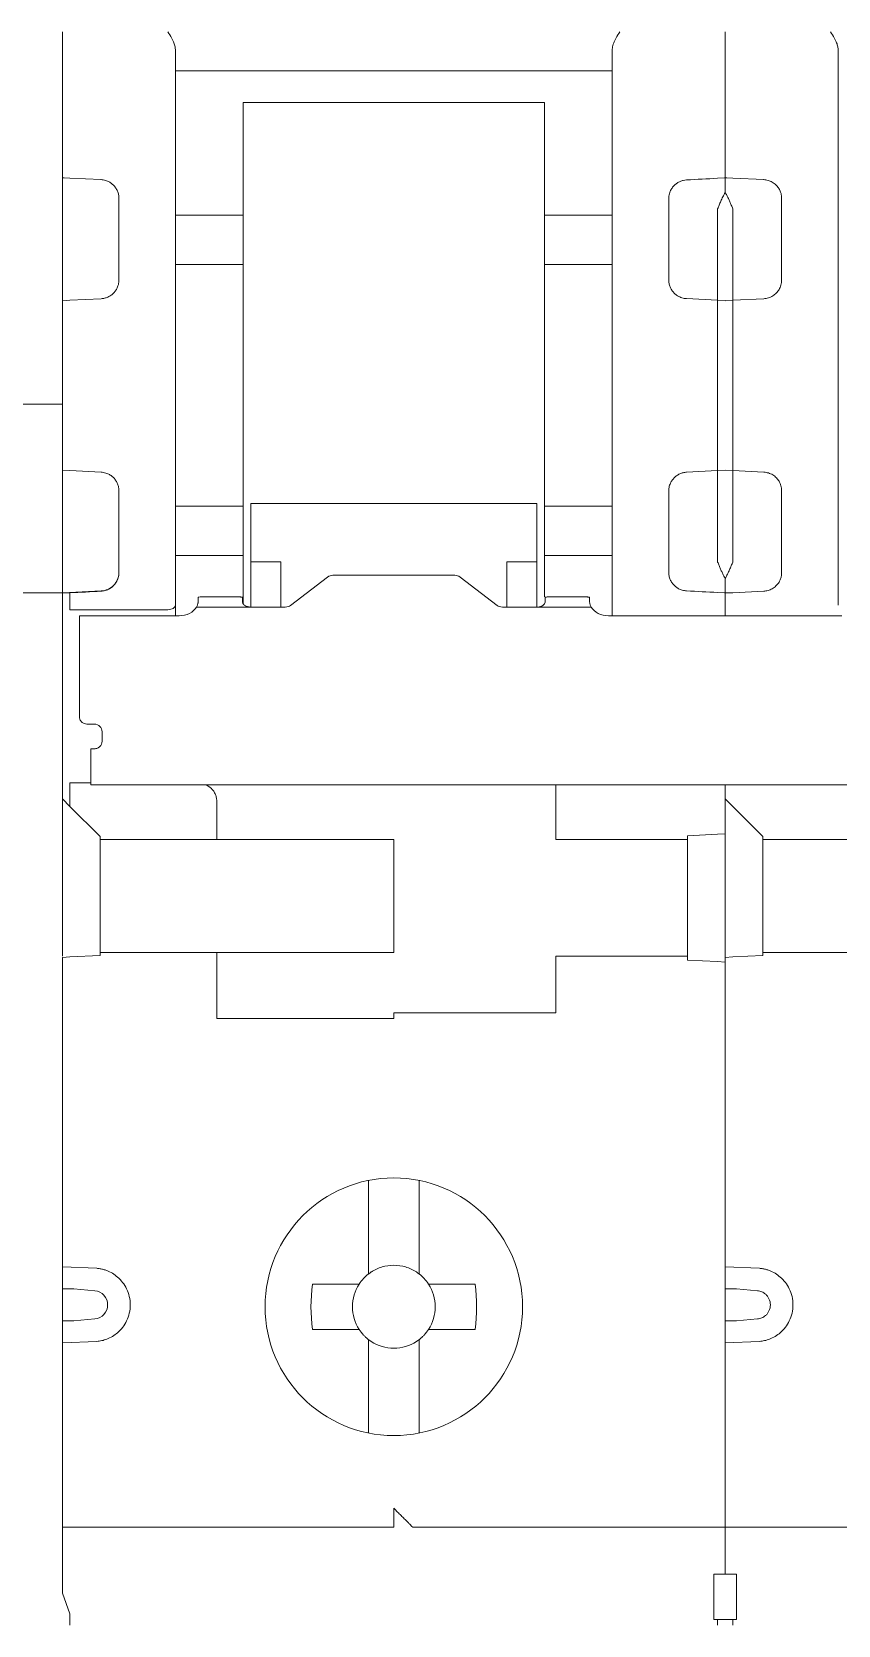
# Model space of a CAD drawing. Header units: millimetres. Extents: x 4137 to 6698, y 1400 to 3585.
# Drawn here: x 4634.8 to 4656.21, y 2550.88 to 2593.16 of the extents above; entities that cross this region are included whole.
import ezdxf

# ---------------------------------------------------------------- set-up
doc = ezdxf.new("R2010")
doc.units = ezdxf.units.MM
doc.layers.add('000-PI-Oprema', color=30, linetype='Continuous', lineweight=5)
doc.layers.add('002-PI-Kabelska kanalica', color=150, linetype='Continuous')

msp = doc.modelspace()

# ---------------------------------------------------------------- linework, layer by layer
at = {"layer": '000-PI-Oprema', "color": 0, "lineweight": 0}
for p, q in [((4653.209, 2593.161), (4653.209, 2591.919)), ((4638.609, 2592.13), (4650.209, 2592.13)), ((4653.209, 2591.919), (4653.209, 2589.286)), ((4640.409, 2591.284), (4648.409, 2591.284)), ((4635.655, 2589.285), (4635.627, 2589.286)), ((4635.809, 2589.28), (4635.655, 2589.285)), ((4636.636, 2589.239), (4635.809, 2589.282)), ((4635.809, 2589.28), (4635.809, 2589.282)), ((4636.636, 2589.233), (4636.636, 2589.239)), ((4653.009, 2589.275), (4653.19, 2589.284)), ((4653.255, 2589.285), (4653.227, 2589.286)), ((4653.409, 2589.28), (4653.255, 2589.285)), ((4654.236, 2589.239), (4653.409, 2589.282)), ((4654.236, 2589.239), (4654.236, 2589.233)), ((4635.609, 2586.026), (4635.609, 2588.903)), ((4638.609, 2588.295), (4640.409, 2588.295)), ((4650.209, 2588.295), (4648.409, 2588.295)), ((4653.009, 2588.466), (4653.009, 2586.039)), ((4653.409, 2586.037), (4653.409, 2588.468)), ((4638.609, 2586.984), (4640.409, 2586.984)), ((4648.409, 2586.984), (4650.209, 2586.984)), ((4635.609, 2586.026), (4635.809, 2586.037)), ((4635.809, 2586.037), (4636.636, 2586.08)), ((4653.009, 2586.039), (4652.183, 2586.082)), ((4653.009, 2586.039), (4653.209, 2586.028)), ((4653.409, 2586.037), (4653.209, 2586.026)), ((4654.236, 2586.08), (4653.409, 2586.037)), ((4635.809, 2581.52), (4635.609, 2581.53)), ((4635.609, 2580.478), (4635.609, 2581.53)), ((4636.636, 2581.476), (4635.809, 2581.52)), ((4652.183, 2581.475), (4653.009, 2581.518)), ((4653.209, 2581.528), (4653.009, 2581.518)), ((4653.009, 2581.518), (4653.009, 2579.09)), ((4653.209, 2581.53), (4653.409, 2581.52)), ((4653.409, 2581.52), (4654.236, 2581.476)), ((4653.409, 2579.088), (4653.409, 2581.52)), ((4638.609, 2580.572), (4640.409, 2580.572)), ((4640.609, 2580.649), (4640.609, 2579.098)), ((4648.209, 2580.649), (4640.609, 2580.649)), ((4648.209, 2579.098), (4648.209, 2580.649)), ((4650.209, 2580.572), (4648.409, 2580.572)), ((4640.409, 2579.261), (4638.609, 2579.261)), ((4640.409, 2577.978), (4640.409, 2579.261)), ((4648.409, 2578.171), (4648.409, 2579.261)), ((4648.409, 2579.261), (4650.209, 2579.261)), ((4641.409, 2579.098), (4640.609, 2579.098)), ((4640.609, 2577.896), (4640.609, 2579.098)), ((4641.409, 2577.896), (4641.409, 2579.098)), ((4648.209, 2579.098), (4647.409, 2579.098)), ((4647.409, 2577.896), (4647.409, 2579.098)), ((4648.209, 2579.098), (4648.209, 2577.896)), ((4641.668, 2577.941), (4642.651, 2578.694)), ((4642.792, 2578.739), (4646.027, 2578.739)), ((4646.168, 2578.694), (4647.151, 2577.941)), ((4635.627, 2578.27), (4636.636, 2578.323)), ((4635.809, 2578.274), (4635.809, 2578.276)), ((4636.636, 2578.317), (4636.636, 2578.323)), ((4639.209, 2578.073), (4639.209, 2578.151)), ((4640.192, 2578.169), (4639.409, 2578.169)), ((4640.392, 2578.151), (4640.392, 2578.073)), ((4648.426, 2578.151), (4648.426, 2578.073)), ((4649.41, 2578.169), (4648.626, 2578.169)), ((4649.61, 2578.151), (4649.61, 2578.073)), ((4650.209, 2577.678), (4650.209, 2578.101)), ((4653.19, 2578.272), (4653.009, 2578.282)), ((4653.209, 2578.271), (4653.209, 2577.666)), ((4653.255, 2578.271), (4653.409, 2578.276)), ((4653.409, 2578.274), (4654.236, 2578.317)), ((4653.409, 2578.276), (4653.409, 2578.274)), ((4638.409, 2577.826), (4635.809, 2577.826)), ((4636.059, 2577.054), (4636.059, 2577.666)), ((4636.059, 2577.666), (4638.709, 2577.666)), ((4638.609, 2577.949), (4638.609, 2577.666)), ((4640.592, 2577.896), (4639.167, 2577.896)), ((4640.592, 2577.896), (4641.527, 2577.896)), ((4647.292, 2577.896), (4648.226, 2577.896)), ((4649.651, 2577.896), (4648.226, 2577.896)), ((4650.11, 2577.666), (4656.309, 2577.666)), ((4636.059, 2576.397), (4636.059, 2574.988)), ((4636.459, 2574.789), (4636.259, 2574.789)), ((4635.609, 2574.078), (4635.609, 2574.395)), ((4636.659, 2574.34), (4636.659, 2574.589)), ((4635.609, 2572.804), (4635.609, 2574.078)), ((4636.359, 2574.135), (4636.459, 2574.135)), ((4636.359, 2574.091), (4636.359, 2574.135)), ((4636.359, 2574.091), (4636.359, 2574.002)), ((4636.359, 2573.228), (4635.809, 2573.228)), ((4636.359, 2573.18), (4640.459, 2573.18)), ((4640.459, 2573.181), (4665.959, 2573.181)), ((4648.709, 2571.728), (4648.709, 2573.181)), ((4653.209, 2573.181), (4653.209, 2572.804)), ((4635.609, 2568.628), (4635.609, 2572.804)), ((4635.609, 2572.804), (4635.809, 2572.604)), ((4635.809, 2572.604), (4635.809, 2572.728)), ((4635.809, 2572.604), (4636.609, 2571.804)), ((4639.709, 2571.728), (4639.709, 2572.728)), ((4653.209, 2572.804), (4653.409, 2572.604)), ((4653.209, 2571.881), (4653.209, 2572.804)), ((4653.409, 2572.604), (4654.209, 2571.804)), ((4636.609, 2571.804), (4636.609, 2571.728)), ((4639.709, 2571.728), (4636.609, 2571.728)), ((4636.609, 2571.728), (4636.609, 2568.728)), ((4639.709, 2571.728), (4640.109, 2571.728)), ((4640.109, 2571.728), (4644.409, 2571.728)), ((4644.409, 2571.728), (4644.409, 2568.728)), ((4649.109, 2571.728), (4648.709, 2571.728)), ((4649.109, 2571.728), (4652.209, 2571.728)), ((4652.209, 2571.828), (4653.009, 2571.87)), ((4652.209, 2571.828), (4652.209, 2571.728)), ((4652.209, 2571.728), (4652.209, 2568.628)), ((4653.209, 2571.881), (4653.009, 2571.87)), ((4653.209, 2571.881), (4653.209, 2568.628)), ((4654.209, 2571.804), (4654.209, 2571.728)), ((4654.209, 2571.728), (4657.309, 2571.728)), ((4654.209, 2571.728), (4654.209, 2568.728)), ((4635.609, 2569.628), (4635.604, 2569.633)), ((4636.609, 2568.728), (4636.609, 2568.652)), ((4639.709, 2568.728), (4636.609, 2568.728)), ((4639.709, 2566.978), (4639.709, 2568.728)), ((4639.709, 2568.728), (4640.109, 2568.728)), ((4644.409, 2568.728), (4640.109, 2568.728)), ((4654.209, 2568.728), (4654.209, 2568.652)), ((4657.309, 2568.728), (4654.209, 2568.728)), ((4635.609, 2568.6), (4635.809, 2568.61)), ((4635.609, 2568.6), (4635.609, 2560.705)), ((4636.609, 2568.652), (4635.809, 2568.61)), ((4649.109, 2568.628), (4648.709, 2568.628)), ((4648.709, 2568.628), (4648.709, 2567.128)), ((4652.209, 2568.628), (4649.109, 2568.628)), ((4652.209, 2568.528), (4652.209, 2568.628)), ((4653.009, 2568.486), (4652.209, 2568.528)), ((4653.009, 2568.486), (4653.209, 2568.476)), ((4653.209, 2568.6), (4653.209, 2568.628)), ((4653.209, 2568.6), (4653.409, 2568.61)), ((4653.209, 2568.6), (4653.209, 2568.476)), ((4653.209, 2560.705), (4653.209, 2568.476)), ((4654.209, 2568.652), (4653.409, 2568.61)), ((4644.409, 2567.128), (4644.409, 2566.978)), ((4648.709, 2567.128), (4644.409, 2567.128)), ((4644.409, 2566.978), (4639.709, 2566.978)), ((4635.604, 2564.623), (4635.609, 2564.628)), ((4643.734, 2562.667), (4643.734, 2562.604)), ((4643.734, 2562.604), (4643.734, 2560.484)), ((4645.084, 2562.604), (4645.084, 2562.667)), ((4645.084, 2560.484), (4645.084, 2562.604)), ((4635.609, 2560.531), (4635.609, 2560.704)), ((4653.209, 2560.705), (4653.209, 2558.052)), ((4636.519, 2560.349), (4635.609, 2560.388)), ((4643.734, 2560.484), (4643.734, 2560.197)), ((4645.084, 2560.484), (4645.084, 2560.197)), ((4654.119, 2560.349), (4653.209, 2560.388)), ((4642.246, 2559.928), (4643.103, 2559.928)), ((4646.573, 2559.928), (4645.715, 2559.928)), ((4635.609, 2558.956), (4635.609, 2559.801)), ((4635.909, 2559.801), (4636.467, 2559.752)), ((4653.509, 2559.801), (4654.067, 2559.752)), ((4636.467, 2559.005), (4635.909, 2558.956)), ((4653.509, 2558.956), (4654.067, 2559.005)), ((4643.103, 2558.728), (4642.246, 2558.728)), ((4646.573, 2558.728), (4645.715, 2558.728)), ((4635.609, 2558.369), (4636.519, 2558.407)), ((4643.734, 2558.46), (4643.734, 2558.172)), ((4643.734, 2558.172), (4643.734, 2556.052)), ((4645.084, 2558.46), (4645.084, 2558.172)), ((4645.084, 2556.052), (4645.084, 2558.172)), ((4653.209, 2558.369), (4654.119, 2558.407)), ((4635.609, 2558.052), (4635.609, 2558.106)), ((4635.609, 2558.052), (4635.609, 2554.328)), ((4653.209, 2554.328), (4653.209, 2558.052)), ((4643.734, 2556.052), (4643.734, 2555.977)), ((4645.084, 2555.977), (4645.084, 2556.052)), ((4635.609, 2554.328), (4635.609, 2551.728)), ((4653.209, 2554.328), (4653.209, 2552.228)), ((4635.609, 2553.478), (4644.409, 2553.478)), ((4653.209, 2553.478), (4644.909, 2553.478)), ((4662.009, 2553.478), (4653.209, 2553.478)), ((4653.509, 2552.228), (4652.909, 2552.228)), ((4635.609, 2551.728), (4635.809, 2551.179)), ((4653.009, 2551.028), (4652.909, 2551.028)), ((4653.409, 2551.028), (4653.009, 2551.028)), ((4653.509, 2551.028), (4653.409, 2551.028))]:
    msp.add_line(p, q, dxfattribs=at)
at = {"layer": '000-PI-Oprema', "color": 0, "lineweight": 0, "flags": 128}
msp.add_lwpolyline([(4638.609, 2577.949), (4638.606, 2577.925), (4638.594, 2577.902), (4638.576, 2577.881), (4638.551, 2577.862), (4638.521, 2577.847), (4638.486, 2577.836), (4638.448, 2577.829), (4638.409, 2577.826)], dxfattribs=at)
at = {"layer": '000-PI-Oprema', "color": 0, "lineweight": 0}
msp.add_circle((4644.409, 2559.328), 3.418, dxfattribs=at)
for start, end in [(123.0557, 133.0681), (46.9319, 56.9443), (136.9319, 146.9443), (135, 136.9319), (133.0681, 135), (33.0557, 43.0681), (213.0557, 223.0681), (223.0681, 225), (225, 226.9319), (315, 316.9319), (316.9319, 326.9443), (226.9319, 236.9443), (303.0557, 313.0681)]:
    msp.add_arc((4644.409, 2559.328), 1.1, start, end, dxfattribs=at)
for points, knots in [([(4635.609, 2591.919), (4635.609, 2591.933), (4635.609, 2591.959), (4635.609, 2592.006), (4635.609, 2592.059), (4635.609, 2592.139), (4635.609, 2592.254), (4635.609, 2592.414), (4635.609, 2592.59), (4635.609, 2592.777), (4635.609, 2592.968), (4635.609, 2593.097), (4635.609, 2593.161)], [0, 0, 0, 0, 0.061391, 0.122427, 0.18342, 0.24468, 0.372209, 0.500076, 0.627605, 0.755472, 0.877481, 1, 1, 1, 1]), ([(4638.409, 2593.161), (4638.443, 2593.108), (4638.49, 2593.034), (4638.541, 2592.935), (4638.575, 2592.857), (4638.603, 2592.77), (4638.607, 2592.703), (4638.609, 2592.671)], [0, 0, 0, 0, 0.350015, 0.493309, 0.624855, 0.821183, 1, 1, 1, 1]), ([(4650.209, 2592.671), (4650.21, 2592.692), (4650.212, 2592.736), (4650.227, 2592.802), (4650.249, 2592.868), (4650.278, 2592.935), (4650.329, 2593.034), (4650.376, 2593.109), (4650.409, 2593.161)], [0, 0, 0, 0, 0.117446, 0.242847, 0.378002, 0.506391, 0.652474, 1, 1, 1, 1]), ([(4656.009, 2593.161), (4656.043, 2593.108), (4656.09, 2593.034), (4656.142, 2592.934), (4656.175, 2592.857), (4656.203, 2592.77), (4656.207, 2592.703), (4656.209, 2592.671)], [0, 0, 0, 0, 0.350596, 0.493868, 0.625405, 0.821427, 1, 1, 1, 1]), ([(4638.609, 2592.517), (4638.609, 2592.477), (4638.609, 2592.396), (4638.609, 2592.265), (4638.609, 2592.125), (4638.609, 2591.977), (4638.609, 2591.821), (4638.609, 2591.657), (4638.609, 2591.485), (4638.609, 2591.244), (4638.609, 2590.925), (4638.609, 2590.514), (4638.609, 2590.077), (4638.609, 2589.764), (4638.609, 2589.607)], [0, 0, 0, 0, 0.062736, 0.125281, 0.187695, 0.250043, 0.312387, 0.374792, 0.437318, 0.500031, 0.625212, 0.749931, 0.874692, 1, 1, 1, 1]), ([(4650.209, 2592.517), (4650.209, 2592.527), (4650.209, 2592.546), (4650.209, 2592.582), (4650.209, 2592.623), (4650.209, 2592.655), (4650.209, 2592.671)], [0, 0, 0, 0, 0.251193, 0.5, 0.748807, 1, 1, 1, 1]), ([(4650.209, 2589.455), (4650.209, 2589.539), (4650.209, 2589.705), (4650.209, 2589.947), (4650.209, 2590.181), (4650.209, 2590.409), (4650.209, 2590.629), (4650.209, 2590.842), (4650.209, 2591.047), (4650.209, 2591.311), (4650.209, 2591.621), (4650.209, 2591.957), (4650.209, 2592.26), (4650.209, 2592.431), (4650.209, 2592.517)], [0, 0, 0, 0, 0.062754, 0.125301, 0.187708, 0.250043, 0.312375, 0.374772, 0.437302, 0.500033, 0.625237, 0.749935, 0.874674, 1, 1, 1, 1]), ([(4656.209, 2592.671), (4656.209, 2592.655), (4656.209, 2592.623), (4656.209, 2592.582), (4656.209, 2592.546), (4656.209, 2592.527), (4656.209, 2592.517)], [0, 0, 0, 0, 0.251193, 0.5, 0.748807, 1, 1, 1, 1]), ([(4656.209, 2592.517), (4656.209, 2592.477), (4656.209, 2592.396), (4656.209, 2592.265), (4656.209, 2592.125), (4656.209, 2591.977), (4656.209, 2591.821), (4656.209, 2591.657), (4656.209, 2591.485), (4656.209, 2591.244), (4656.209, 2590.925), (4656.209, 2590.514), (4656.209, 2590.077), (4656.209, 2589.764), (4656.209, 2589.607)], [0, 0, 0, 0, 0.062736, 0.125281, 0.187695, 0.250043, 0.312387, 0.374792, 0.437318, 0.500031, 0.625212, 0.749931, 0.874692, 1, 1, 1, 1]), ([(4635.609, 2589.286), (4635.609, 2589.357), (4635.609, 2589.499), (4635.609, 2589.706), (4635.609, 2589.907), (4635.609, 2590.102), (4635.609, 2590.29), (4635.609, 2590.473), (4635.609, 2590.649), (4635.609, 2590.876), (4635.609, 2591.142), (4635.609, 2591.432), (4635.609, 2591.695), (4635.609, 2591.844), (4635.609, 2591.919)], [0, 0, 0, 0, 0.062728, 0.125271, 0.18769, 0.250045, 0.312396, 0.374804, 0.437328, 0.500029, 0.625194, 0.749922, 0.874696, 1, 1, 1, 1]), ([(4640.409, 2591.284), (4640.409, 2591.243), (4640.409, 2591.16), (4640.409, 2591.042), (4640.409, 2590.929), (4640.409, 2590.786), (4640.409, 2590.62), (4640.409, 2590.513), (4640.409, 2590.459)], [0, 0, 0, 0, 0.125424, 0.250193, 0.374902, 0.500146, 0.749703, 1, 1, 1, 1]), ([(4648.409, 2590.459), (4648.409, 2590.486), (4648.409, 2590.538), (4648.409, 2590.626), (4648.409, 2590.72), (4648.409, 2590.855), (4648.409, 2591.039), (4648.409, 2591.202), (4648.409, 2591.284)], [0, 0, 0, 0, 0.125424, 0.250193, 0.374902, 0.500146, 0.749703, 1, 1, 1, 1]), ([(4648.409, 2588.295), (4648.409, 2588.366), (4648.409, 2588.508), (4648.409, 2588.714), (4648.409, 2588.915), (4648.409, 2589.111), (4648.409, 2589.301), (4648.409, 2589.547), (4648.409, 2589.839), (4648.409, 2590.166), (4648.409, 2590.362), (4648.409, 2590.459)], [0, 0, 0, 0, 0.083508, 0.166833, 0.25006, 0.333277, 0.416572, 0.500032, 0.666688, 0.83311, 1, 1, 1, 1]), ([(4638.609, 2589.607), (4638.609, 2589.543), (4638.609, 2589.416), (4638.609, 2589.217), (4638.609, 2589.014), (4638.609, 2588.807), (4638.609, 2588.595), (4638.609, 2588.378), (4638.609, 2588.156), (4638.609, 2588.005), (4638.609, 2587.93)], [0, 0, 0, 0, 0.12575, 0.250858, 0.375537, 0.5, 0.624463, 0.749142, 0.87425, 1, 1, 1, 1]), ([(4650.209, 2588.062), (4650.209, 2588.133), (4650.209, 2588.275), (4650.209, 2588.483), (4650.209, 2588.687), (4650.209, 2588.886), (4650.209, 2589.081), (4650.209, 2589.271), (4650.209, 2589.394), (4650.209, 2589.455)], [0, 0, 0, 0, 0.143512, 0.28637, 0.428834, 0.571166, 0.71363, 0.856488, 1, 1, 1, 1]), ([(4656.209, 2589.607), (4656.209, 2589.543), (4656.209, 2589.416), (4656.209, 2589.217), (4656.209, 2589.014), (4656.209, 2588.807), (4656.209, 2588.595), (4656.209, 2588.378), (4656.209, 2588.156), (4656.209, 2588.005), (4656.209, 2587.93)], [0, 0, 0, 0, 0.12575, 0.250858, 0.375537, 0.5, 0.624463, 0.749142, 0.87425, 1, 1, 1, 1]), ([(4636.636, 2589.239), (4636.655, 2589.237), (4636.694, 2589.234), (4636.751, 2589.221), (4636.816, 2589.197), (4636.889, 2589.158), (4636.962, 2589.099), (4637.025, 2589.025), (4637.072, 2588.938), (4637.104, 2588.842), (4637.107, 2588.775), (4637.109, 2588.741)], [0, 0, 0, 0, 0.071618, 0.143308, 0.216363, 0.334035, 0.455285, 0.587191, 0.721903, 0.860899, 1, 1, 1, 1]), ([(4651.709, 2588.732), (4651.71, 2588.755), (4651.712, 2588.8), (4651.726, 2588.866), (4651.752, 2588.94), (4651.795, 2589.018), (4651.858, 2589.092), (4651.931, 2589.151), (4652.012, 2589.194), (4652.096, 2589.223), (4652.154, 2589.229), (4652.183, 2589.231)], [0, 0, 0, 0, 0.093221, 0.185813, 0.279137, 0.41434, 0.546905, 0.668022, 0.785627, 0.893606, 1, 1, 1, 1]), ([(4654.709, 2588.741), (4654.709, 2588.764), (4654.707, 2588.809), (4654.693, 2588.875), (4654.667, 2588.948), (4654.625, 2589.025), (4654.555, 2589.107), (4654.463, 2589.176), (4654.351, 2589.225), (4654.273, 2589.234), (4654.236, 2589.239)], [0, 0, 0, 0, 0.092601, 0.18543, 0.278489, 0.413813, 0.545287, 0.709927, 0.860804, 1, 1, 1, 1]), ([(4653.009, 2588.466), (4653.022, 2588.498), (4653.049, 2588.567), (4653.095, 2588.673), (4653.149, 2588.789), (4653.189, 2588.863), (4653.209, 2588.902)], [0, 0, 0, 0, 0.193415, 0.424448, 0.693252, 1, 1, 1, 1]), ([(4653.409, 2588.468), (4653.397, 2588.5), (4653.372, 2588.563), (4653.333, 2588.654), (4653.293, 2588.741), (4653.251, 2588.825), (4653.224, 2588.877), (4653.209, 2588.903)], [0, 0, 0, 0, 0.194202, 0.390464, 0.589612, 0.792498, 1, 1, 1, 1]), ([(4640.409, 2588.295), (4640.409, 2588.246), (4640.409, 2588.148), (4640.409, 2587.932), (4640.409, 2587.693), (4640.409, 2587.448), (4640.409, 2587.227), (4640.409, 2587.063), (4640.409, 2587.007), (4640.409, 2586.984)], [0, 0, 0, 0, 0.150243, 0.300485, 0.450729, 0.600973, 0.751216, 0.901461, 1, 1, 1, 1]), ([(4648.409, 2588.295), (4648.409, 2588.246), (4648.409, 2588.148), (4648.409, 2587.932), (4648.409, 2587.693), (4648.409, 2587.448), (4648.409, 2587.227), (4648.409, 2587.063), (4648.409, 2587.007), (4648.409, 2586.984)], [0, 0, 0, 0, 0.150243, 0.300485, 0.450729, 0.600973, 0.751216, 0.901461, 1, 1, 1, 1]), ([(4637.109, 2586.579), (4637.109, 2586.699), (4637.109, 2586.938), (4637.109, 2587.293), (4637.109, 2587.646), (4637.109, 2587.878), (4637.109, 2587.994)], [0, 0, 0, 0, 0.2501, 0.5, 0.7499, 1, 1, 1, 1]), ([(4638.609, 2587.93), (4638.609, 2587.819), (4638.609, 2587.597), (4638.609, 2587.262), (4638.609, 2586.924), (4638.609, 2586.584), (4638.609, 2586.242), (4638.609, 2585.663), (4638.609, 2584.842), (4638.609, 2583.778), (4638.609, 2582.714), (4638.609, 2581.778), (4638.609, 2580.972), (4638.609, 2580.293), (4638.609, 2579.849), (4638.609, 2579.627)], [0, 0, 0, 0, 0.041447, 0.082829, 0.124176, 0.16552, 0.206891, 0.248321, 0.374134, 0.500011, 0.625824, 0.751702, 0.834467, 0.91715, 1, 1, 1, 1]), ([(4650.209, 2579.495), (4650.209, 2579.609), (4650.209, 2579.836), (4650.209, 2580.182), (4650.209, 2580.53), (4650.209, 2580.88), (4650.209, 2581.233), (4650.209, 2581.83), (4650.209, 2582.678), (4650.209, 2583.778), (4650.209, 2584.878), (4650.209, 2585.845), (4650.209, 2586.677), (4650.209, 2587.377), (4650.209, 2587.833), (4650.209, 2588.062)], [0, 0, 0, 0, 0.041431, 0.082793, 0.124119, 0.165441, 0.206793, 0.248207, 0.374079, 0.500012, 0.625883, 0.751817, 0.834548, 0.917188, 1, 1, 1, 1]), ([(4656.209, 2587.93), (4656.209, 2587.819), (4656.209, 2587.597), (4656.209, 2587.262), (4656.209, 2586.924), (4656.209, 2586.584), (4656.209, 2586.242), (4656.209, 2585.663), (4656.209, 2584.842), (4656.209, 2583.778), (4656.209, 2582.714), (4656.209, 2581.778), (4656.209, 2580.972), (4656.209, 2580.293), (4656.209, 2579.849), (4656.209, 2579.627)], [0, 0, 0, 0, 0.041447, 0.082829, 0.124176, 0.16552, 0.206891, 0.248321, 0.374134, 0.500011, 0.625824, 0.751702, 0.834467, 0.91715, 1, 1, 1, 1]), ([(4640.409, 2586.984), (4640.409, 2586.901), (4640.409, 2586.734), (4640.409, 2586.479), (4640.409, 2586.222), (4640.409, 2585.962), (4640.409, 2585.699), (4640.409, 2585.251), (4640.409, 2584.612), (4640.409, 2583.778), (4640.409, 2582.945), (4640.409, 2582.215), (4640.409, 2581.594), (4640.409, 2581.075), (4640.409, 2580.74), (4640.409, 2580.572)], [0, 0, 0, 0, 0.041319, 0.082538, 0.123706, 0.164869, 0.206076, 0.247373, 0.373654, 0.500018, 0.626299, 0.752662, 0.835118, 0.917437, 1, 1, 1, 1]), ([(4648.409, 2586.984), (4648.409, 2585.977), (4648.409, 2584.878), (4648.409, 2582.679), (4648.409, 2581.579), (4648.409, 2580.572)], [0, 0, 0, 0, 0.5, 0.5, 1, 1, 1, 1]), ([(4637.109, 2586.579), (4637.109, 2586.558), (4637.107, 2586.515), (4637.094, 2586.453), (4637.071, 2586.382), (4637.032, 2586.306), (4636.973, 2586.232), (4636.901, 2586.169), (4636.819, 2586.122), (4636.729, 2586.09), (4636.667, 2586.083), (4636.636, 2586.08)], [0, 0, 0, 0, 0.085507, 0.170147, 0.255273, 0.381189, 0.506725, 0.630753, 0.754527, 0.877113, 1, 1, 1, 1]), ([(4652.183, 2586.082), (4652.162, 2586.084), (4652.121, 2586.087), (4652.06, 2586.103), (4651.991, 2586.129), (4651.918, 2586.171), (4651.846, 2586.233), (4651.787, 2586.308), (4651.743, 2586.393), (4651.715, 2586.485), (4651.711, 2586.549), (4651.709, 2586.581)], [0, 0, 0, 0, 0.082209, 0.16366, 0.245689, 0.369303, 0.493372, 0.618767, 0.744744, 0.872104, 1, 1, 1, 1]), ([(4654.236, 2586.08), (4654.256, 2586.082), (4654.297, 2586.085), (4654.358, 2586.101), (4654.416, 2586.123), (4654.472, 2586.152), (4654.524, 2586.189), (4654.583, 2586.243), (4654.645, 2586.325), (4654.698, 2586.442), (4654.706, 2586.532), (4654.709, 2586.579)], [0, 0, 0, 0, 0.080411, 0.161533, 0.243405, 0.326066, 0.409552, 0.493901, 0.642123, 0.810797, 1, 1, 1, 1]), ([(4635.609, 2581.53), (4635.609, 2581.636), (4635.609, 2581.848), (4635.609, 2582.168), (4635.609, 2582.489), (4635.609, 2582.81), (4635.609, 2583.132), (4635.609, 2583.455), (4635.609, 2583.859), (4635.609, 2584.343), (4635.609, 2584.907), (4635.609, 2585.469), (4635.609, 2585.84), (4635.609, 2586.026)], [0, 0, 0, 0, 0.071572, 0.143012, 0.214372, 0.285701, 0.357051, 0.428472, 0.500015, 0.625079, 0.749917, 0.8748, 1, 1, 1, 1]), ([(4653.009, 2586.039), (4653.009, 2585.932), (4653.009, 2585.718), (4653.009, 2585.396), (4653.009, 2585.074), (4653.009, 2584.751), (4653.009, 2584.427), (4653.009, 2584.103), (4653.009, 2583.697), (4653.009, 2583.21), (4653.009, 2582.644), (4653.009, 2582.079), (4653.009, 2581.705), (4653.009, 2581.518)], [0, 0, 0, 0, 0.071556, 0.142997, 0.214365, 0.285706, 0.357065, 0.428486, 0.500013, 0.625062, 0.749916, 0.874816, 1, 1, 1, 1]), ([(4636.636, 2581.476), (4636.657, 2581.474), (4636.698, 2581.471), (4636.759, 2581.455), (4636.828, 2581.429), (4636.901, 2581.387), (4636.973, 2581.325), (4637.032, 2581.25), (4637.076, 2581.165), (4637.104, 2581.073), (4637.108, 2581.009), (4637.109, 2580.977)], [0, 0, 0, 0, 0.082205, 0.163652, 0.245679, 0.369354, 0.493482, 0.618917, 0.744935, 0.872201, 1, 1, 1, 1]), ([(4651.709, 2580.975), (4651.71, 2580.997), (4651.712, 2581.039), (4651.724, 2581.102), (4651.748, 2581.172), (4651.787, 2581.248), (4651.846, 2581.323), (4651.918, 2581.385), (4652, 2581.432), (4652.089, 2581.465), (4652.152, 2581.471), (4652.183, 2581.475)], [0, 0, 0, 0, 0.085573, 0.170275, 0.255463, 0.381339, 0.506835, 0.630803, 0.754517, 0.877108, 1, 1, 1, 1]), ([(4654.709, 2580.977), (4654.708, 2581.001), (4654.706, 2581.049), (4654.691, 2581.116), (4654.669, 2581.178), (4654.64, 2581.233), (4654.607, 2581.281), (4654.555, 2581.342), (4654.475, 2581.407), (4654.359, 2581.461), (4654.277, 2581.471), (4654.236, 2581.476)], [0, 0, 0, 0, 0.097376, 0.189595, 0.276665, 0.358598, 0.435408, 0.507112, 0.674555, 0.83875, 1, 1, 1, 1]), ([(4637.109, 2579.562), (4637.109, 2579.678), (4637.109, 2579.911), (4637.109, 2580.263), (4637.109, 2580.619), (4637.109, 2580.857), (4637.109, 2580.977)], [0, 0, 0, 0, 0.2501, 0.5, 0.7499, 1, 1, 1, 1]), ([(4640.409, 2580.572), (4640.409, 2580.55), (4640.409, 2580.494), (4640.409, 2580.329), (4640.409, 2580.109), (4640.409, 2579.863), (4640.409, 2579.624), (4640.409, 2579.408), (4640.409, 2579.31), (4640.409, 2579.261)], [0, 0, 0, 0, 0.098539, 0.248784, 0.399027, 0.54927, 0.699515, 0.849757, 1, 1, 1, 1]), ([(4648.409, 2580.572), (4648.409, 2580.55), (4648.409, 2580.494), (4648.409, 2580.329), (4648.409, 2580.109), (4648.409, 2579.863), (4648.409, 2579.624), (4648.409, 2579.408), (4648.409, 2579.31), (4648.409, 2579.261)], [0, 0, 0, 0, 0.098539, 0.248784, 0.399027, 0.54927, 0.699515, 0.849757, 1, 1, 1, 1]), ([(4635.609, 2578.653), (4635.609, 2578.653), (4635.609, 2578.98), (4635.609, 2579.363), (4635.609, 2579.852), (4635.609, 2580.206), (4635.609, 2580.435), (4635.609, 2580.464), (4635.609, 2580.478)], [0, 0, 0, 0, 0.008736, 0.206989, 0.405242, 0.603494, 0.801747, 1, 1, 1, 1]), ([(4637.109, 2578.815), (4637.109, 2578.876), (4637.109, 2578.997), (4637.109, 2579.183), (4637.109, 2579.371), (4637.109, 2579.498), (4637.109, 2579.562)], [0, 0, 0, 0, 0.25014, 0.5, 0.74986, 1, 1, 1, 1]), ([(4638.609, 2579.627), (4638.609, 2579.551), (4638.609, 2579.4), (4638.609, 2579.179), (4638.609, 2578.962), (4638.609, 2578.749), (4638.609, 2578.542), (4638.609, 2578.339), (4638.609, 2578.141), (4638.609, 2578.013), (4638.609, 2577.949)], [0, 0, 0, 0, 0.12575, 0.250858, 0.375537, 0.5, 0.624463, 0.749142, 0.87425, 1, 1, 1, 1]), ([(4650.209, 2578.101), (4650.209, 2578.162), (4650.209, 2578.285), (4650.209, 2578.475), (4650.209, 2578.67), (4650.209, 2578.869), (4650.209, 2579.073), (4650.209, 2579.281), (4650.209, 2579.423), (4650.209, 2579.495)], [0, 0, 0, 0, 0.143512, 0.28637, 0.428834, 0.571166, 0.71363, 0.856488, 1, 1, 1, 1]), ([(4656.209, 2579.627), (4656.209, 2579.551), (4656.209, 2579.4), (4656.209, 2579.179), (4656.209, 2578.962), (4656.209, 2578.749), (4656.209, 2578.542), (4656.209, 2578.339), (4656.209, 2578.141), (4656.209, 2578.013), (4656.209, 2577.949)], [0, 0, 0, 0, 0.12575, 0.250858, 0.375537, 0.5, 0.624463, 0.749142, 0.87425, 1, 1, 1, 1]), ([(4653.009, 2579.09), (4653.022, 2579.059), (4653.047, 2578.995), (4653.086, 2578.904), (4653.126, 2578.817), (4653.167, 2578.732), (4653.195, 2578.681), (4653.209, 2578.654)], [0, 0, 0, 0, 0.1942, 0.390457, 0.5896, 0.792488, 1, 1, 1, 1]), ([(4653.409, 2579.088), (4653.397, 2579.057), (4653.369, 2578.988), (4653.323, 2578.882), (4653.269, 2578.766), (4653.23, 2578.692), (4653.209, 2578.653)], [0, 0, 0, 0, 0.193384, 0.424408, 0.693222, 1, 1, 1, 1]), ([(4636.636, 2578.323), (4636.677, 2578.325), (4636.724, 2578.333), (4636.823, 2578.367), (4636.876, 2578.394), (4636.976, 2578.476), (4637.022, 2578.531), (4637.09, 2578.665), (4637.109, 2578.743), (4637.109, 2578.822)], [0, 0, 0, 0, 0.25, 0.25, 0.5, 0.5, 0.75, 0.75, 1, 1, 1, 1]), ([(4636.636, 2578.317), (4636.654, 2578.319), (4636.692, 2578.322), (4636.748, 2578.335), (4636.804, 2578.355), (4636.858, 2578.381), (4636.911, 2578.416), (4636.968, 2578.465), (4637.031, 2578.539), (4637.078, 2578.632), (4637.105, 2578.729), (4637.108, 2578.786), (4637.109, 2578.815)], [0, 0, 0, 0, 0.068374, 0.139377, 0.213319, 0.290477, 0.371094, 0.455382, 0.587277, 0.761474, 0.880592, 1, 1, 1, 1]), ([(4652.183, 2578.325), (4652.164, 2578.327), (4652.126, 2578.33), (4652.069, 2578.343), (4652.003, 2578.366), (4651.931, 2578.405), (4651.858, 2578.465), (4651.795, 2578.539), (4651.747, 2578.626), (4651.715, 2578.722), (4651.711, 2578.79), (4651.709, 2578.824)], [0, 0, 0, 0, 0.070996, 0.142095, 0.214573, 0.332083, 0.453298, 0.585758, 0.72107, 0.860537, 1, 1, 1, 1]), ([(4654.236, 2578.317), (4654.254, 2578.319), (4654.292, 2578.322), (4654.348, 2578.335), (4654.404, 2578.355), (4654.458, 2578.381), (4654.511, 2578.416), (4654.568, 2578.465), (4654.631, 2578.539), (4654.678, 2578.632), (4654.705, 2578.729), (4654.708, 2578.786), (4654.709, 2578.815)], [0, 0, 0, 0, 0.068374, 0.139376, 0.213318, 0.290476, 0.371092, 0.45538, 0.587276, 0.76147, 0.88059, 1, 1, 1, 1]), ([(4635.609, 2575.637), (4635.609, 2575.674), (4635.609, 2575.747), (4635.609, 2575.867), (4635.609, 2575.994), (4635.609, 2576.128), (4635.609, 2576.269), (4635.609, 2576.418), (4635.609, 2576.574), (4635.609, 2576.792), (4635.609, 2577.08), (4635.609, 2577.452), (4635.609, 2577.847), (4635.609, 2578.129), (4635.609, 2578.271)], [0, 0, 0, 0, 0.062728, 0.125271, 0.18769, 0.250045, 0.312396, 0.374804, 0.437328, 0.500029, 0.625194, 0.749922, 0.874696, 1, 1, 1, 1]), ([(4635.809, 2578.276), (4635.783, 2578.275), (4635.731, 2578.274), (4635.68, 2578.272), (4635.655, 2578.271)], [0, 0, 0, 0, 0.508632, 1, 1, 1, 1]), ([(4639.209, 2578.023), (4639.209, 2578.014), (4639.208, 2577.997), (4639.2, 2577.966), (4639.187, 2577.932), (4639.174, 2577.908), (4639.167, 2577.896)], [0, 0, 0, 0, 0.256458, 0.506841, 0.753776, 1, 1, 1, 1]), ([(4639.209, 2578.151), (4639.209, 2578.156), (4639.231, 2578.16), (4639.305, 2578.167), (4639.357, 2578.169), (4639.409, 2578.169)], [0, 0, 0, 0, 0.5, 0.5, 1, 1, 1, 1]), ([(4639.209, 2578.023), (4639.209, 2578.031), (4639.209, 2578.048), (4639.209, 2578.065), (4639.209, 2578.07), (4639.209, 2578.073)], [0, 0, 0, 0, 0.334189, 0.665811, 1, 1, 1, 1]), ([(4640.392, 2578.151), (4640.392, 2578.153), (4640.39, 2578.155), (4640.379, 2578.158), (4640.36, 2578.161), (4640.327, 2578.165), (4640.272, 2578.168), (4640.219, 2578.169), (4640.192, 2578.169)], [0, 0, 0, 0, 0.128148, 0.251094, 0.373747, 0.501054, 0.748354, 1, 1, 1, 1]), ([(4640.392, 2578.023), (4640.393, 2578.017), (4640.394, 2578.004), (4640.405, 2577.983), (4640.423, 2577.961), (4640.452, 2577.937), (4640.506, 2577.905), (4640.559, 2577.9), (4640.592, 2577.896)], [0, 0, 0, 0, 0.121269, 0.244591, 0.370821, 0.500756, 0.692101, 1, 1, 1, 1]), ([(4648.226, 2577.896), (4648.241, 2577.897), (4648.268, 2577.898), (4648.305, 2577.907), (4648.333, 2577.918), (4648.354, 2577.93), (4648.385, 2577.95), (4648.419, 2577.984), (4648.424, 2578.01), (4648.426, 2578.023)], [0, 0, 0, 0, 0.138294, 0.257669, 0.358107, 0.439606, 0.502183, 0.756685, 1, 1, 1, 1]), ([(4648.626, 2578.169), (4648.613, 2578.169), (4648.587, 2578.169), (4648.549, 2578.168), (4648.515, 2578.166), (4648.475, 2578.163), (4648.435, 2578.158), (4648.429, 2578.154), (4648.426, 2578.151)], [0, 0, 0, 0, 0.128148, 0.251094, 0.373747, 0.501054, 0.748354, 1, 1, 1, 1]), ([(4649.61, 2578.151), (4649.609, 2578.153), (4649.607, 2578.155), (4649.596, 2578.158), (4649.577, 2578.161), (4649.544, 2578.165), (4649.489, 2578.168), (4649.436, 2578.169), (4649.41, 2578.169)], [0, 0, 0, 0, 0.128148, 0.251094, 0.373747, 0.501054, 0.748354, 1, 1, 1, 1]), ([(4649.61, 2578.073), (4649.61, 2578.07), (4649.61, 2578.065), (4649.61, 2578.048), (4649.61, 2578.031), (4649.61, 2578.023)], [0, 0, 0, 0, 0.334189, 0.665811, 1, 1, 1, 1]), ([(4649.651, 2577.896), (4649.645, 2577.908), (4649.632, 2577.932), (4649.619, 2577.966), (4649.611, 2577.997), (4649.61, 2578.014), (4649.61, 2578.023)], [0, 0, 0, 0, 0.246224, 0.493159, 0.743542, 1, 1, 1, 1]), ([(4638.709, 2577.666), (4638.806, 2577.666), (4638.902, 2577.688), (4639.064, 2577.769), (4639.129, 2577.828), (4639.167, 2577.896)], [0, 0, 0, 0, 0.5, 0.5, 1, 1, 1, 1]), ([(4649.651, 2577.896), (4649.69, 2577.828), (4649.755, 2577.769), (4649.917, 2577.688), (4650.013, 2577.666), (4650.11, 2577.666)], [0, 0, 0, 0, 0.5, 0.5, 1, 1, 1, 1]), ([(4635.609, 2574.395), (4635.609, 2574.427), (4635.609, 2574.492), (4635.609, 2574.588), (4635.609, 2574.682), (4635.609, 2574.81), (4635.609, 2574.966), (4635.609, 2575.142), (4635.609, 2575.302), (4635.609, 2575.439), (4635.609, 2575.554), (4635.609, 2575.609), (4635.609, 2575.637)], [0, 0, 0, 0, 0.061391, 0.122427, 0.18342, 0.24468, 0.372209, 0.500076, 0.627605, 0.755472, 0.877481, 1, 1, 1, 1]), ([(4636.059, 2574.988), (4636.06, 2574.974), (4636.062, 2574.948), (4636.073, 2574.911), (4636.092, 2574.876), (4636.125, 2574.837), (4636.18, 2574.797), (4636.233, 2574.791), (4636.259, 2574.789)], [0, 0, 0, 0, 0.128148, 0.251094, 0.373747, 0.501054, 0.748354, 1, 1, 1, 1]), ([(4636.659, 2574.589), (4636.659, 2574.641), (4636.638, 2574.693), (4636.564, 2574.767), (4636.512, 2574.789), (4636.459, 2574.789)], [0, 0, 0, 0, 0.5, 0.5, 1, 1, 1, 1]), ([(4636.459, 2574.135), (4636.473, 2574.136), (4636.499, 2574.137), (4636.537, 2574.149), (4636.571, 2574.167), (4636.611, 2574.2), (4636.651, 2574.255), (4636.657, 2574.308), (4636.659, 2574.34)], [0, 0, 0, 0, 0.128148, 0.251094, 0.373747, 0.501054, 0.748354, 1, 1, 1, 1]), ([(4636.359, 2573.18), (4636.359, 2573.195), (4636.359, 2573.203), (4636.359, 2573.375), (4636.359, 2573.652), (4636.359, 2573.885), (4636.359, 2574.002)], [0, 0, 0, 0, 0.206145, 0.470763, 0.735381, 1, 1, 1, 1]), ([(4635.809, 2573.228), (4635.809, 2573.228), (4635.809, 2573.174), (4635.809, 2572.989), (4635.809, 2572.859), (4635.809, 2572.728)], [0, 0, 0, 0, 0.5, 0.5, 1, 1, 1, 1]), ([(4639.416, 2573.18), (4639.467, 2573.152), (4639.544, 2573.111), (4639.626, 2573.011), (4639.673, 2572.924), (4639.704, 2572.828), (4639.707, 2572.761), (4639.709, 2572.728)], [0, 0, 0, 0, 0.351287, 0.528122, 0.693874, 0.849103, 1, 1, 1, 1]), ([(4635.609, 2559.801), (4635.609, 2559.918), (4635.609, 2560.152), (4635.609, 2560.43), (4635.609, 2560.528), (4635.609, 2560.566)], [0, 0, 0, 0, 0.378161, 0.755931, 1, 1, 1, 1]), ([(4636.519, 2560.349), (4636.55, 2560.346), (4636.61, 2560.339), (4636.698, 2560.318), (4636.809, 2560.282), (4636.937, 2560.219), (4637.082, 2560.114), (4637.213, 2559.976), (4637.322, 2559.8), (4637.393, 2559.598), (4637.417, 2559.378), (4637.393, 2559.159), (4637.322, 2558.957), (4637.214, 2558.78), (4637.083, 2558.642), (4636.938, 2558.537), (4636.795, 2558.469), (4636.655, 2558.424), (4636.565, 2558.413), (4636.519, 2558.407)], [0, 0, 0, 0, 0.031513, 0.062834, 0.094232, 0.152293, 0.210532, 0.279327, 0.348301, 0.424071, 0.50002, 0.57579, 0.651739, 0.720534, 0.789508, 0.847569, 0.905809, 0.95275, 1, 1, 1, 1]), ([(4645.009, 2560.25), (4644.92, 2560.308), (4644.822, 2560.353), (4644.62, 2560.413), (4644.516, 2560.428), (4644.304, 2560.428), (4644.199, 2560.413), (4644.047, 2560.368), (4643.997, 2560.349), (4643.925, 2560.316), (4643.901, 2560.304), (4643.866, 2560.285), (4643.855, 2560.278), (4643.837, 2560.268), (4643.829, 2560.263), (4643.821, 2560.257), (4643.815, 2560.254), (4643.811, 2560.253), (4643.809, 2560.25)], [0, 0, 0, 0, 0.25, 0.25, 0.5, 0.5, 0.75, 0.75, 0.875, 0.875, 0.9375, 0.9375, 0.96875, 0.96875, 0.984375, 0.992188, 0.992188, 1, 1, 1, 1]), ([(4654.119, 2560.349), (4654.15, 2560.346), (4654.21, 2560.339), (4654.298, 2560.318), (4654.409, 2560.282), (4654.537, 2560.219), (4654.682, 2560.114), (4654.813, 2559.976), (4654.922, 2559.8), (4654.993, 2559.598), (4655.017, 2559.378), (4654.993, 2559.159), (4654.922, 2558.957), (4654.814, 2558.78), (4654.683, 2558.642), (4654.538, 2558.537), (4654.395, 2558.469), (4654.255, 2558.424), (4654.165, 2558.413), (4654.119, 2558.407)], [0, 0, 0, 0, 0.031513, 0.062834, 0.094232, 0.152293, 0.210532, 0.279327, 0.348301, 0.424071, 0.50002, 0.57579, 0.651739, 0.720534, 0.789508, 0.847569, 0.905809, 0.95275, 1, 1, 1, 1]), ([(4643.103, 2559.928), (4643.171, 2559.928), (4643.295, 2559.928), (4643.427, 2559.928), (4643.487, 2559.928)], [0, 0, 0, 0, 0.540007, 1, 1, 1, 1]), ([(4645.331, 2558.728), (4645.448, 2558.907), (4645.509, 2559.115), (4645.509, 2559.541), (4645.448, 2559.75), (4645.332, 2559.928)], [0, 0, 0, 0, 0.5, 0.5, 1, 1, 1, 1]), ([(4635.609, 2559.801), (4635.609, 2559.801), (4635.639, 2559.801), (4635.756, 2559.801), (4635.839, 2559.801), (4635.909, 2559.801)], [0, 0, 0, 0, 0.5, 0.5, 1, 1, 1, 1]), ([(4636.467, 2559.752), (4636.559, 2559.744), (4636.648, 2559.7), (4636.774, 2559.563), (4636.809, 2559.471), (4636.809, 2559.285), (4636.774, 2559.193), (4636.648, 2559.056), (4636.559, 2559.013), (4636.467, 2559.005)], [0, 0, 0, 0, 0.25, 0.25, 0.5, 0.5, 0.75, 0.75, 1, 1, 1, 1]), ([(4653.209, 2559.801), (4653.209, 2559.801), (4653.239, 2559.801), (4653.356, 2559.801), (4653.439, 2559.801), (4653.509, 2559.801)], [0, 0, 0, 0, 0.5, 0.5, 1, 1, 1, 1]), ([(4654.067, 2559.005), (4654.087, 2559.007), (4654.126, 2559.012), (4654.181, 2559.031), (4654.233, 2559.058), (4654.285, 2559.096), (4654.334, 2559.148), (4654.39, 2559.24), (4654.422, 2559.378), (4654.39, 2559.517), (4654.334, 2559.608), (4654.272, 2559.673), (4654.183, 2559.732), (4654.106, 2559.745), (4654.067, 2559.752)], [0, 0, 0, 0, 0.053559, 0.105722, 0.157796, 0.211095, 0.279916, 0.349203, 0.500308, 0.651412, 0.720233, 0.789521, 0.894347, 1, 1, 1, 1]), ([(4635.609, 2558.106), (4635.609, 2558.11), (4635.609, 2558.134), (4635.609, 2558.308), (4635.609, 2558.6), (4635.609, 2558.837), (4635.609, 2558.956)], [0, 0, 0, 0, 0.06983, 0.379482, 0.689581, 1, 1, 1, 1]), ([(4635.609, 2558.956), (4635.609, 2558.956), (4635.642, 2558.956), (4635.753, 2558.956), (4635.831, 2558.956), (4635.909, 2558.956)], [0, 0, 0, 0, 0.5, 0.5, 1, 1, 1, 1]), ([(4643.103, 2558.728), (4643.171, 2558.728), (4643.295, 2558.728), (4643.427, 2558.728), (4643.487, 2558.728)], [0, 0, 0, 0, 0.54278, 1, 1, 1, 1]), ([(4653.209, 2558.956), (4653.209, 2558.956), (4653.242, 2558.956), (4653.353, 2558.956), (4653.431, 2558.956), (4653.509, 2558.956)], [0, 0, 0, 0, 0.5, 0.5, 1, 1, 1, 1]), ([(4643.809, 2558.406), (4643.987, 2558.29), (4644.195, 2558.229), (4644.62, 2558.228), (4644.831, 2558.29), (4645.009, 2558.406)], [0, 0, 0, 0, 0.5, 0.5, 1, 1, 1, 1]), ([(4644.409, 2553.978), (4644.409, 2553.957), (4644.409, 2553.915), (4644.409, 2553.853), (4644.409, 2553.781), (4644.409, 2553.702), (4644.409, 2553.623), (4644.409, 2553.557), (4644.409, 2553.512), (4644.409, 2553.483), (4644.409, 2553.48), (4644.409, 2553.478)], [0, 0, 0, 0, 0.080758, 0.160392, 0.240099, 0.368585, 0.500066, 0.628554, 0.760036, 0.877963, 1, 1, 1, 1]), ([(4644.909, 2553.478), (4644.909, 2553.479), (4644.908, 2553.48), (4644.9, 2553.487), (4644.888, 2553.499), (4644.866, 2553.522), (4644.826, 2553.562), (4644.763, 2553.625), (4644.687, 2553.701), (4644.6, 2553.787), (4644.507, 2553.881), (4644.442, 2553.945), (4644.409, 2553.978)], [0, 0, 0, 0, 0.051851, 0.10362, 0.156261, 0.210683, 0.323967, 0.445967, 0.575521, 0.712834, 0.854621, 1, 1, 1, 1]), ([(4652.909, 2551.028), (4652.909, 2551.077), (4652.909, 2551.142), (4652.909, 2551.406), (4652.909, 2551.666), (4652.909, 2552.228)], [0.2858647, 0.2858647, 0.2858647, 0.2858647, 0.5, 0.5, 1, 1, 1, 1]), ([(4653.509, 2551.028), (4653.509, 2551.047), (4653.509, 2551.102), (4653.509, 2551.216), (4653.509, 2551.375), (4653.509, 2551.553), (4653.509, 2551.739), (4653.509, 2551.865), (4653.509, 2552.228)], [0.287427, 0.287427, 0.287427, 0.287427, 0.3699948, 0.5001298, 0.629921, 0.7600558, 0.879771, 1, 1, 1, 1]), ([(4635.809, 2550.878), (4635.809, 2550.879), (4635.809, 2550.881), (4635.809, 2550.893), (4635.809, 2550.916), (4635.809, 2550.957), (4635.809, 2551.022), (4635.809, 2551.097), (4635.809, 2551.152), (4635.809, 2551.179)], [0, 0, 0, 0, 0.0807576, 0.160392, 0.2400995, 0.3685854, 0.5000663, 0.6285535, 0.7387531, 0.7387531, 0.7387531, 0.7387531]), ([(4653.009, 2550.878), (4653.009, 2550.887), (4653.009, 2550.904), (4653.009, 2550.972), (4653.009, 2551.027), (4653.009, 2551.028)], [0, 0, 0, 0, 0.494587, 0.989166, 1, 1, 1, 1]), ([(4653.409, 2551.028), (4653.409, 2551.027), (4653.409, 2550.972), (4653.409, 2550.904), (4653.409, 2550.887), (4653.409, 2550.878)], [0, 0, 0, 0, 0.010834, 0.505413, 1, 1, 1, 1])]:
    msp.add_open_spline(points, degree=3, knots=knots, dxfattribs=at)
for points in [[(4638.609, 2592.517), (4638.609, 2592.553), (4638.609, 2592.606), (4638.609, 2592.671)], [(4640.409, 2588.295), (4640.409, 2589.15), (4640.409, 2589.89), (4640.409, 2590.459)], [(4635.627, 2589.286), (4635.621, 2589.286), (4635.615, 2589.286), (4635.609, 2589.286)], [(4635.609, 2589.286), (4635.609, 2589.27), (4635.609, 2589.134), (4635.609, 2588.903)], [(4652.183, 2589.231), (4652.459, 2589.246), (4652.734, 2589.26), (4653.009, 2589.275)], [(4653.19, 2589.284), (4653.196, 2589.284), (4653.203, 2589.284), (4653.209, 2589.284)], [(4653.209, 2589.286), (4653.215, 2589.286), (4653.221, 2589.286), (4653.227, 2589.286)], [(4653.209, 2588.902), (4653.209, 2589.132), (4653.209, 2589.269), (4653.209, 2589.284)], [(4637.109, 2588.741), (4637.109, 2588.5), (4637.109, 2588.25), (4637.109, 2587.994)], [(4651.709, 2588.129), (4651.709, 2588.335), (4651.709, 2588.536), (4651.709, 2588.732)], [(4654.709, 2588.741), (4654.709, 2588.5), (4654.709, 2588.25), (4654.709, 2587.994)], [(4651.709, 2586.581), (4651.709, 2587.105), (4651.709, 2587.623), (4651.709, 2588.129)], [(4654.709, 2587.994), (4654.709, 2587.531), (4654.709, 2587.058), (4654.709, 2586.579)], [(4653.409, 2586.037), (4653.409, 2584.546), (4653.409, 2583.01), (4653.409, 2581.52)], [(4651.709, 2579.428), (4651.709, 2579.934), (4651.709, 2580.451), (4651.709, 2580.975)], [(4654.709, 2580.977), (4654.709, 2580.498), (4654.709, 2580.026), (4654.709, 2579.562)], [(4651.709, 2578.824), (4651.709, 2579.02), (4651.709, 2579.222), (4651.709, 2579.428)], [(4654.709, 2579.562), (4654.709, 2579.306), (4654.709, 2579.057), (4654.709, 2578.815)], [(4635.609, 2578.653), (4635.609, 2578.423), (4635.609, 2578.286), (4635.609, 2578.271)], [(4642.651, 2578.694), (4642.688, 2578.722), (4642.74, 2578.739), (4642.792, 2578.739)], [(4646.027, 2578.739), (4646.079, 2578.739), (4646.131, 2578.722), (4646.168, 2578.694)], [(4653.209, 2578.272), (4653.209, 2578.287), (4653.209, 2578.424), (4653.209, 2578.654)], [(4635.609, 2578.271), (4635.615, 2578.27), (4635.621, 2578.27), (4635.627, 2578.27)], [(4635.655, 2578.271), (4635.646, 2578.271), (4635.636, 2578.27), (4635.627, 2578.27)], [(4636.636, 2578.317), (4636.36, 2578.303), (4636.085, 2578.289), (4635.809, 2578.274)], [(4635.809, 2578.274), (4635.809, 2578.12), (4635.809, 2577.971), (4635.809, 2577.826)], [(4640.392, 2578.023), (4640.392, 2578.05), (4640.392, 2578.067), (4640.392, 2578.073)], [(4648.426, 2578.073), (4648.426, 2578.067), (4648.426, 2578.05), (4648.426, 2578.023)], [(4653.009, 2578.282), (4652.734, 2578.296), (4652.459, 2578.31), (4652.183, 2578.325)], [(4653.209, 2578.272), (4653.203, 2578.272), (4653.196, 2578.272), (4653.19, 2578.272)], [(4653.227, 2578.27), (4653.221, 2578.27), (4653.215, 2578.271), (4653.209, 2578.271)], [(4653.255, 2578.271), (4653.246, 2578.271), (4653.236, 2578.27), (4653.227, 2578.27)], [(4641.527, 2577.896), (4641.579, 2577.896), (4641.631, 2577.913), (4641.668, 2577.941)], [(4647.151, 2577.941), (4647.188, 2577.913), (4647.24, 2577.896), (4647.292, 2577.896)], [(4636.059, 2577.054), (4636.059, 2576.873), (4636.059, 2576.631), (4636.059, 2576.397)], [(4642.246, 2559.928), (4642.197, 2559.53), (4642.197, 2559.127), (4642.246, 2558.728)], [(4643.487, 2559.928), (4643.371, 2559.75), (4643.309, 2559.541), (4643.309, 2559.328)], [(4645.161, 2560.132), (4645.17, 2560.123), (4645.178, 2560.115), (4645.187, 2560.106)], [(4645.187, 2560.106), (4645.196, 2560.097), (4645.205, 2560.088), (4645.213, 2560.079)], [(4645.715, 2559.928), (4645.592, 2559.928), (4645.465, 2559.928), (4645.331, 2559.928)], [(4646.573, 2558.728), (4646.621, 2559.126), (4646.621, 2559.53), (4646.573, 2559.928)], [(4643.309, 2559.328), (4643.309, 2559.117), (4643.372, 2558.905), (4643.487, 2558.728)], [(4645.187, 2558.55), (4645.178, 2558.542), (4645.17, 2558.533), (4645.161, 2558.525)], [(4645.331, 2558.728), (4645.465, 2558.728), (4645.592, 2558.728), (4645.715, 2558.728)]]:
    msp.add_open_spline(points, degree=3, dxfattribs=at)
at = {"layer": '002-PI-Kabelska kanalica', "color": 0, "linetype": 'ByBlock', "lineweight": 0, "ltscale": 0.25}
for p, q in [((4592.728, 2583.278), (4635.609, 2583.278)), ((4635.609, 2578.278), (4592.728, 2578.278))]:
    msp.add_line(p, q, dxfattribs=at)

doc.saveas('drawing.dxf')
